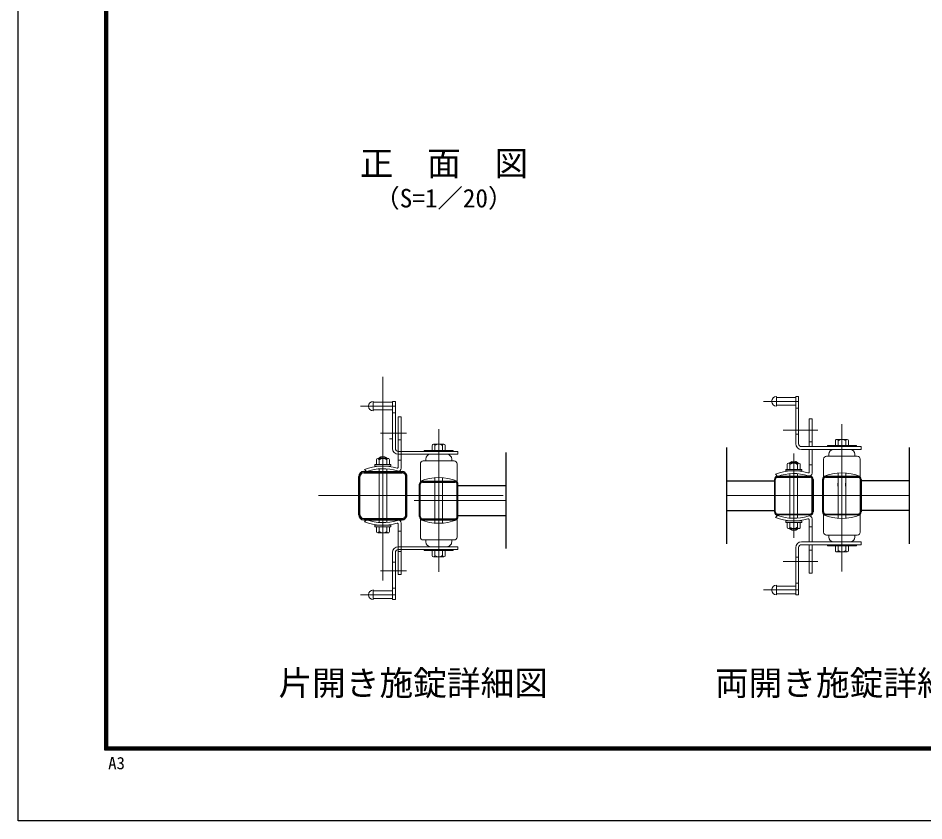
# Model space of a CAD drawing. Units: millimetres, scale not verified. Extents: x -1370 to 7030, y -2970 to 2970.
# Drawn here: x -1370 to 1453, y -2970 to -467 of the extents above; entities that cross this region are included whole.
import ezdxf
from ezdxf.enums import TextEntityAlignment as Align

# ---------------------------------------------------------------- set-up
doc = ezdxf.new("R2010")
doc.units = ezdxf.units.MM
doc.header["$LTSCALE"] = 20
doc.linetypes.add('USER1', pattern=[50.8, 31.75, -6.35, 6.35, -6.35])
doc.linetypes.add('USER2', pattern=[1.125, 0.75, -0.125, 0.125, -0.125])
for name, color, linetype, lineweight in [('0-1_D-BMK', 2, 'USER1', 13), ('0-2_D-STR1', 1, 'Continuous', 25), ('0-4_D-STR3', 3, 'Continuous', 13), ('0-6_LAYER06', 1, 'USER2', 25), ('0-E_D-TTL', 7, 'Continuous', 25)]:
    doc.layers.add(name, color=color, linetype=linetype, lineweight=lineweight)
doc.layers.add('0-B_D-TTL-TXT', color=7, linetype='Continuous')
doc.styles.add('ＭＳ ゴシック', font='')
doc.styles.get('ＭＳ ゴシック').set_extended_font_data('MS Gothic')

msp = doc.modelspace()

# ---------------------------------------------------------------- linework, layer by layer
at = {"layer": '0-1_D-BMK'}
for p, q in [((-233.29, -1585.32), (-233.29, -2308.7)), ((953.31, -1662.15), (1062.51, -1662.15)), ((-303.49, -1677.08), (-194.29, -1677.08)), ((-59.29, -2193.71), (-59.29, -1749)), ((1197.51, -2192.51), (1197.51, -1732.8)), ((-240.9, -1761.15), (-159.9, -1761.15)), ((1013.97, -1752.15), (1122.39, -1752.15)), ((1047.51, -1825.19), (1047.51, -2087.52)), ((-434.29, -1956.15), (141.71, -1956.15)), ((-136.25, -1971.15), (150.71, -1971.15)), ((1407.51, -1956.15), (837.51, -1956.15)), ((1013.97, -2161.65), (1122.39, -2161.65)), ((-240.9, -2190.15), (-159.9, -2190.15)), ((953.31, -2250.15), (1062.51, -2250.15)), ((-303.49, -2265.23), (-194.29, -2265.23))]:
    msp.add_line(p, q, dxfattribs=at)
at = {"layer": '0-2_D-STR1'}
for p, q in [((837.51, -1806.15), (837.51, -2106.15)), ((1407.51, -1806.15), (1407.51, -2106.15)), ((150.71, -2121.15), (150.71, -1821.15)), ((-292.99, -1881.15), (-173.59, -1881.15)), ((-292.99, -1884.6), (-173.59, -1884.6)), ((-308.29, -2015.85), (-308.29, -1896.45)), ((-304.84, -2015.85), (-304.84, -1896.45)), ((-161.74, -2015.85), (-161.74, -1896.45)), ((-158.29, -2015.85), (-158.29, -1896.45)), ((-109.69, -1911.15), (-8.89, -1911.15)), ((-109.69, -1913.55), (-8.89, -1913.55)), ((837.51, -1909.65), (987.51, -1909.65)), ((987.51, -1905.75), (987.51, -2006.55)), ((989.91, -2006.55), (989.91, -1905.75)), ((1097.91, -1896.15), (997.11, -1896.15)), ((997.11, -1898.55), (1097.91, -1898.55)), ((1105.11, -2006.55), (1105.11, -1905.75)), ((1107.51, -1905.75), (1107.51, -2006.55)), ((1137.51, -1905.75), (1137.51, -2006.55)), ((1139.91, -2006.55), (1139.91, -1905.75)), ((1247.91, -1896.15), (1147.11, -1896.15)), ((1147.11, -1898.55), (1247.91, -1898.55)), ((1255.11, -2006.55), (1255.11, -1905.75)), ((1257.51, -1905.75), (1257.51, -2006.55)), ((1407.51, -1909.65), (1257.51, -1909.65)), ((-119.29, -2021.55), (-119.29, -1920.75)), ((-116.89, -2021.55), (-116.89, -1920.75)), ((-1.69, -2021.55), (-1.69, -1920.75)), ((0.71, -2021.55), (0.71, -1920.75)), ((0.71, -1924.65), (150.71, -1924.65)), ((837.51, -2002.65), (987.51, -2002.65)), ((1407.51, -2002.65), (1257.51, -2002.65)), ((-292.99, -2027.7), (-173.59, -2027.7)), ((-292.99, -2031.15), (-173.59, -2031.15)), ((-109.69, -2028.75), (-8.89, -2028.75)), ((-109.69, -2031.15), (-8.89, -2031.15)), ((0.71, -2017.65), (150.71, -2017.65)), ((997.11, -2013.75), (1097.91, -2013.75)), ((1097.91, -2016.15), (997.11, -2016.15)), ((1147.11, -2013.75), (1247.91, -2013.75)), ((1247.91, -2016.15), (1147.11, -2016.15))]:
    msp.add_line(p, q, dxfattribs=at)
for centre, radius, start, end in [((-292.99, -1896.45), 15.3, 90.00031, 179.99984), ((-292.99, -1896.45), 11.85, 90.00035, 179.99982), ((-173.59, -1896.45), 15.3, 0, 90.00028), ((-173.59, -1896.45), 11.85, 0, 90.00035), ((-109.69, -1920.75), 9.6, 89.99997, 180), ((-109.69, -1920.75), 7.2, 89.99997, 180), ((-8.89, -1920.75), 9.6, 0, 89.99997), ((-8.89, -1920.75), 7.2, 0, 89.99997), ((997.11, -1905.75), 9.6, 90, 180), ((997.11, -1905.75), 7.2, 89.99997, 180), ((1097.91, -1905.75), 9.6, 0, 90), ((1097.91, -1905.75), 7.2, 0, 89.99997), ((1147.11, -1905.75), 9.6, 90, 180), ((1147.11, -1905.75), 7.2, 89.99997, 180), ((1247.91, -1905.75), 9.6, 0, 90), ((1247.91, -1905.75), 7.2, 0, 89.99997), ((-292.99, -2015.85), 15.3, 179.99985, 269.9997), ((-292.99, -2015.85), 11.85, 179.99982, 269.99965), ((-173.59, -2015.85), 11.85, 269.99965, 0), ((-173.59, -2015.85), 15.3, 269.99973, 0), ((-109.69, -2021.55), 9.6, 180, 270.00003), ((-109.69, -2021.55), 7.2, 180, 270.00003), ((-8.89, -2021.55), 7.2, 270.00003, 0), ((-8.89, -2021.55), 9.6, 270.00003, 0), ((997.11, -2006.55), 9.6, 180, 270), ((997.11, -2006.55), 7.2, 180, 270.00003), ((1097.91, -2006.55), 7.2, 270.00003, 0), ((1097.91, -2006.55), 9.6, 270, 0), ((1147.11, -2006.55), 9.6, 180, 270), ((1147.11, -2006.55), 7.2, 180, 270.00003), ((1247.91, -2006.55), 9.6, 270, 0), ((1247.91, -2006.55), 7.2, 270.00003, 0)]:
    msp.add_arc(centre, radius, start, end, dxfattribs=at)
at = {"layer": '0-4_D-STR3'}
for p, q in [((-263.29, -1662.08), (-263.29, -1692.08)), ((-263.29, -1665.08), (-203.29, -1665.08)), ((-203.29, -1662.08), (-203.29, -1809.08)), ((-203.29, -1662.08), (-194.29, -1662.08)), ((-194.29, -1662.08), (-194.29, -1809.08)), ((993.51, -1647.15), (993.51, -1677.15)), ((993.51, -1650.15), (1053.51, -1650.15)), ((1053.51, -1647.15), (1053.51, -1794.15)), ((1053.51, -1647.15), (1062.51, -1647.15)), ((1062.51, -1647.15), (1062.51, -1794.15)), ((-263.29, -1689.08), (-203.29, -1689.08)), ((993.51, -1674.15), (1053.51, -1674.15)), ((1062.51, -1683.15), (1053.51, -1683.15)), ((-203.29, -1698.08), (-194.29, -1698.08)), ((-185.29, -1843.65), (-185.29, -1710.15)), ((-176.29, -1710.15), (-185.29, -1710.15)), ((-176.29, -1843.65), (-176.29, -1710.15)), ((1095.51, -1803.15), (1095.51, -1716.15)), ((1104.51, -1716.15), (1095.51, -1716.15)), ((1104.51, -1803.15), (1104.51, -1716.15)), ((1062.51, -1764.15), (1053.51, -1764.15)), ((-212.29, -1779.08), (-203.29, -1779.08)), ((-176.29, -1782.15), (-185.29, -1782.15)), ((-79.63, -1799.97), (-79.63, -1815.22)), ((-75.47, -1795.76), (-43.07, -1795.76)), ((-71.31, -1799.97), (-71.31, -1815.08)), ((-47.28, -1799.97), (-47.28, -1815.08)), ((-38.86, -1799.97), (-38.86, -1814.97)), ((1071.51, -1803.15), (1257.51, -1803.15)), ((1104.51, -1788.15), (1095.51, -1788.15)), ((1242.51, -1800.15), (1152.51, -1800.15)), ((1152.51, -1800.15), (1152.51, -1803.15)), ((1177.17, -1785.04), (1177.17, -1800.29)), ((1181.33, -1780.83), (1213.73, -1780.83)), ((1185.49, -1785.04), (1185.49, -1800.15)), ((1209.52, -1785.04), (1209.52, -1800.15)), ((1217.94, -1785.04), (1217.94, -1800.04)), ((1242.51, -1800.15), (1242.51, -1803.15)), ((1257.51, -1812.15), (1257.51, -1803.15)), ((-185.29, -1818.08), (0.71, -1818.08)), ((-185.29, -1827.08), (0.71, -1827.08)), ((-14.29, -1815.08), (-104.29, -1815.08)), ((-104.29, -1815.08), (-104.29, -1818.08)), ((-14.29, -1815.08), (-14.29, -1818.08)), ((0.71, -1827.08), (0.71, -1818.08)), ((1071.51, -1812.15), (1257.51, -1812.15)), ((1095.51, -1812.15), (1095.51, -1882.3)), ((1104.51, -1812.15), (1104.51, -1885.66)), ((1149.51, -1833.15), (1245.51, -1833.15)), ((1157.01, -1833.15), (1157.01, -1827.15)), ((1238.01, -1833.15), (1238.01, -1827.15)), ((-208.09, -1859.12), (-258.49, -1859.12)), ((-258.49, -1859.12), (-258.49, -1863.92)), ((-253.72, -1844.01), (-253.72, -1859.01)), ((-217.11, -1839.8), (-249.51, -1839.8)), ((-245.3, -1838.01), (-221.27, -1838.01)), ((-245.3, -1838.01), (-245.3, -1839.84)), ((-245.3, -1844.01), (-245.3, -1859.12)), ((-243.8, -1837), (-243.8, -1839.84)), ((-222.77, -1836.96), (-222.77, -1839.76)), ((-221.27, -1838.01), (-221.27, -1839.76)), ((-221.27, -1844.01), (-221.27, -1859.12)), ((-212.95, -1844.01), (-212.95, -1859.26)), ((-208.09, -1859.12), (-208.09, -1863.92)), ((-185.29, -1843.65), (-185.29, -1867.3)), ((-185.29, -1845.15), (-176.29, -1845.15)), ((-176.29, -1843.65), (-176.29, -1870.66)), ((-116.29, -1857.08), (-116.29, -1911.08)), ((-107.29, -1848.08), (-11.29, -1848.08)), ((-99.79, -1848.08), (-99.79, -1842.08)), ((-18.79, -1848.08), (-18.79, -1842.08)), ((-2.29, -1857.08), (-2.29, -1911.08)), ((1027.08, -1859.01), (1027.08, -1874.01)), ((1063.69, -1854.8), (1031.29, -1854.8)), ((1035.5, -1853.01), (1059.53, -1853.01)), ((1035.5, -1853.01), (1035.5, -1854.84)), ((1035.5, -1859.01), (1035.5, -1874.12)), ((1037, -1852), (1037, -1854.84)), ((1058.03, -1851.96), (1058.03, -1854.76)), ((1059.53, -1853.01), (1059.53, -1854.76)), ((1059.53, -1859.01), (1059.53, -1874.12)), ((1067.85, -1859.01), (1067.85, -1874.26)), ((1095.51, -1860.15), (1104.51, -1860.15)), ((1140.51, -1842.15), (1140.51, -1896.15)), ((1254.51, -1842.15), (1254.51, -1896.15)), ((-284.23, -1881.15), (-290.29, -1874.49)), ((-258.49, -1863.92), (-208.09, -1863.92)), ((-245.3, -1881.15), (-245.3, -1872.72)), ((-245.3, -2027.7), (-245.3, -1884.6)), ((-221.27, -1881.15), (-221.27, -1872.72)), ((-221.27, -2027.7), (-221.27, -1884.6)), ((996.57, -1896.15), (990.51, -1889.49)), ((1072.71, -1874.12), (1022.31, -1874.12)), ((1022.31, -1874.12), (1022.31, -1878.92)), ((1022.31, -1878.92), (1072.71, -1878.92)), ((1035.5, -2026.09), (1035.5, -1887.72)), ((1059.53, -2026.08), (1059.53, -1887.72)), ((1072.71, -1874.12), (1072.71, -1878.92)), ((1185.5, -2026.74), (1185.5, -1885.57)), ((1209.52, -2026.74), (1209.52, -1885.57)), ((-71.3, -1911.15), (-71.3, -1900.49)), ((-71.3, -2028.75), (-71.3, -1913.55)), ((-47.28, -1911.15), (-47.28, -1900.49)), ((-47.28, -2028.75), (-47.28, -1913.55)), ((-284.23, -2031.15), (-290.29, -2037.82)), ((-245.3, -2039.59), (-245.3, -2031.15)), ((-221.27, -2039.59), (-221.27, -2031.15)), ((-116.29, -2085.23), (-116.29, -2031.23)), ((-71.3, -2041.81), (-71.3, -2031.15)), ((-47.28, -2041.81), (-47.28, -2031.15)), ((-2.29, -2085.23), (-2.29, -2031.23)), ((996.57, -2017.65), (990.51, -2024.31)), ((1095.51, -2100.15), (1095.51, -2031.51)), ((1104.51, -2100.15), (1104.51, -2028.15)), ((1140.51, -2070.15), (1140.51, -2016.15)), ((1254.51, -2070.15), (1254.51, -2016.15)), ((-258.49, -2048.38), (-208.09, -2048.38)), ((-258.49, -2053.18), (-258.49, -2048.38)), ((-208.09, -2053.18), (-258.49, -2053.18)), ((-253.72, -2068.3), (-253.72, -2053.3)), ((-245.3, -2068.3), (-245.3, -2053.18)), ((-221.27, -2068.3), (-221.27, -2053.18)), ((-212.95, -2068.3), (-212.95, -2053.04)), ((-208.09, -2053.18), (-208.09, -2048.38)), ((-185.29, -2068.65), (-185.29, -2045.01)), ((-176.29, -2068.65), (-176.29, -2041.65)), ((1022.31, -2034.88), (1072.71, -2034.88)), ((1022.31, -2039.68), (1022.31, -2034.88)), ((1072.71, -2039.68), (1022.31, -2039.68)), ((1027.08, -2054.79), (1027.08, -2039.79)), ((1063.69, -2059.01), (1031.29, -2059.01)), ((1035.5, -2054.79), (1035.5, -2039.68)), ((1035.5, -2060.79), (1035.5, -2058.97)), ((1035.5, -2060.79), (1059.53, -2060.79)), ((1037, -2061.81), (1037, -2058.97)), ((1058.03, -2061.84), (1058.03, -2059.05)), ((1059.53, -2054.8), (1059.53, -2039.68)), ((1059.53, -2060.8), (1059.53, -2059.05)), ((1067.85, -2054.8), (1067.85, -2039.54)), ((1072.71, -2039.68), (1072.71, -2034.88)), ((1095.51, -2053.65), (1104.51, -2053.65)), ((-217.11, -2072.51), (-249.51, -2072.51)), ((-185.29, -2067.15), (-176.29, -2067.15)), ((-185.29, -2068.65), (-185.29, -2202.15)), ((-176.29, -2068.65), (-176.29, -2202.15)), ((1149.51, -2079.15), (1245.51, -2079.15)), ((1157.01, -2079.15), (1157.01, -2085.15)), ((1238.01, -2079.15), (1238.01, -2085.15)), ((-185.29, -2115.23), (0.71, -2115.23)), ((-107.29, -2094.23), (-11.29, -2094.23)), ((-99.79, -2094.23), (-99.79, -2100.23)), ((-18.79, -2094.23), (-18.79, -2100.23)), ((0.71, -2115.23), (0.71, -2124.23)), ((1053.51, -2265.15), (1053.51, -2116.65)), ((1071.51, -2100.15), (1257.51, -2100.15)), ((1071.51, -2109.15), (1257.51, -2109.15)), ((1095.51, -2109.15), (1095.51, -2197.65)), ((1104.51, -2109.15), (1104.51, -2197.65)), ((1152.51, -2112.15), (1152.51, -2109.15)), ((1242.51, -2112.15), (1152.51, -2112.15)), ((1177.17, -2127.26), (1177.17, -2112.01)), ((1185.49, -2127.26), (1185.49, -2112.15)), ((1209.52, -2127.26), (1209.52, -2112.15)), ((1217.94, -2127.26), (1217.94, -2112.26)), ((1242.51, -2112.15), (1242.51, -2109.15)), ((1257.51, -2100.15), (1257.51, -2109.15)), ((-203.29, -2280.23), (-203.29, -2133.23)), ((-194.29, -2280.23), (-194.29, -2133.23)), ((-185.29, -2124.23), (0.71, -2124.23)), ((-176.29, -2130.15), (-185.29, -2130.15)), ((-104.29, -2127.23), (-104.29, -2124.23)), ((-104.29, -2127.23), (-14.29, -2127.23)), ((-79.72, -2142.34), (-79.72, -2127.34)), ((-71.3, -2142.34), (-71.3, -2127.23)), ((-47.27, -2142.34), (-47.27, -2127.23)), ((-38.95, -2142.34), (-38.95, -2127.08)), ((-14.29, -2127.23), (-14.29, -2124.23)), ((1062.51, -2265.15), (1062.51, -2118.15)), ((1104.51, -2125.65), (1095.51, -2125.65)), ((1181.33, -2131.48), (1213.73, -2131.48)), ((-194.29, -2163.23), (-203.29, -2163.23)), ((-43.11, -2146.55), (-75.51, -2146.55)), ((1062.51, -2148.15), (1053.51, -2148.15)), ((-176.29, -2202.15), (-185.29, -2202.15)), ((1104.51, -2197.65), (1095.51, -2197.65)), ((1062.51, -2229.15), (1053.51, -2229.15)), ((-263.29, -2280.23), (-263.29, -2250.23)), ((-263.29, -2253.23), (-203.29, -2253.23)), ((-194.29, -2244.23), (-203.29, -2244.23)), ((993.51, -2265.15), (993.51, -2235.15)), ((993.51, -2238.15), (1053.51, -2238.15)), ((-263.29, -2277.23), (-203.29, -2277.23)), ((-203.29, -2280.23), (-194.29, -2280.23)), ((993.51, -2262.15), (1053.51, -2262.15)), ((1053.51, -2265.15), (1062.51, -2265.15))]:
    msp.add_line(p, q, dxfattribs=at)
for centre, radius, start, end in [((-263.29, -1677.08), 15, 90.00001, 270), ((993.51, -1662.15), 15, 90.00001, 270), ((-75.47, -1799.92), 4.16, 359.29981, 180.701), ((-59.29, -1814.99), 19.24, 51.35043, 128.64746), ((-43.07, -1799.98), 4.21, 0.08393, 179.91606), ((1071.51, -1794.15), 18, 180.00001, 269.99995), ((1071.51, -1794.15), 9, 180.00001, 270), ((1181.33, -1784.99), 4.16, 359.29981, 180.701), ((1197.51, -1800.07), 19.24, 51.35043, 128.64746), ((1213.73, -1785.05), 4.21, 0.08393, 179.91606), ((-233.29, -1853.04), 19.24, 51.35253, 128.64959), ((-185.29, -1809.08), 18, 180.00001, 269.99995), ((-185.29, -1809.08), 9, 180.00001, 270), ((-84.79, -1842.08), 15, 90.00001, 179.99999), ((-33.79, -1842.08), 15, 0, 90), ((1149.51, -1842.15), 9, 90, 180.00001), ((1172.01, -1827.15), 15, 90.00001, 179.99999), ((1223.01, -1827.15), 15, 0, 90), ((1245.51, -1842.15), 9, 0, 90), ((-249.51, -1844.02), 4.21, 0.08393, 179.91608), ((-233.29, -1859.04), 19.24, 51.35253, 128.64959), ((-217.11, -1843.96), 4.16, 359.29901, 180.70018), ((-107.29, -1857.08), 9, 90, 180.00001), ((-11.29, -1857.08), 9, 0, 90), ((1031.29, -1859.02), 4.21, 0.08393, 179.91608), ((1047.51, -1868.04), 19.24, 51.35253, 128.64959), ((1047.51, -1874.04), 19.24, 51.35253, 128.64959), ((1063.69, -1858.96), 4.16, 359.29901, 180.70018), ((-233.29, -2022.92), 159, 73.87238, 111.00754), ((-233.29, -2022.24), 150, 72.42905, 109.85261), ((-188.29, -1867.3), 3, 253.8728, 0.00001), ((-185.29, -1870.66), 9, 252.42887, 0.00001), ((1047.51, -2037.92), 159, 73.87238, 111.00754), ((1047.51, -2037.24), 150, 72.42905, 109.85261), ((1092.51, -1882.3), 3, 253.8728, 0.00001), ((1095.51, -1885.66), 9, 252.42887, 0.00001), ((1197.51, -2037.49), 152.4, 68.0365, 111.96349), ((-59.29, -2052.42), 152.4, 68.0365, 111.96349), ((-233.29, -1890.07), 150, 250.1474, 287.57096), ((-185.29, -2041.65), 9, 0, 107.57114), ((-59.29, -1889.89), 152.4, 248.03652, 291.96351), ((1047.51, -1875.88), 159, 248.99246, 286.12762), ((1047.51, -1876.57), 150, 250.14739, 287.57095), ((1092.51, -2031.51), 3, 359.99999, 106.1272), ((1095.51, -2028.15), 9, 359.99999, 107.57113), ((1197.51, -1874.81), 152.4, 248.03651, 291.9635), ((-233.29, -1889.38), 159, 248.99247, 286.12763), ((-188.29, -2045.01), 3, 0, 106.12721), ((1031.29, -2054.79), 4.21, 180.08392, 359.91607), ((1047.51, -2039.77), 19.24, 231.35041, 308.64747), ((1047.51, -2045.77), 19.24, 231.35041, 308.64747), ((1063.69, -2054.85), 4.16, 179.29982, 0.70099), ((-249.51, -2068.29), 4.21, 180.08393, 359.91608), ((-233.29, -2053.27), 19.24, 231.35042, 308.64748), ((-217.11, -2068.35), 4.16, 179.29981, 0.70101), ((-107.29, -2085.23), 9, 180.00001, 270), ((-11.29, -2085.23), 9, 270, 0.00001), ((1149.51, -2070.15), 9, 179.99999, 270), ((1172.01, -2085.15), 15, 180.00001, 269.99999), ((1223.01, -2085.15), 15, 270, 0), ((1245.51, -2070.15), 9, 270, 0), ((-185.29, -2133.23), 18, 90.00006, 180.00001), ((-84.79, -2100.23), 15, 180.00002, 270), ((-33.79, -2100.23), 15, 270, 0.00001), ((1071.51, -2118.15), 18, 90.00005, 179.99999), ((1071.51, -2118.15), 9, 90, 179.99999), ((-185.29, -2133.23), 9, 90.00001, 180.00001), ((-75.51, -2142.33), 4.21, 180.08393, 359.91608), ((-59.29, -2127.31), 19.24, 231.35042, 308.64748), ((-43.11, -2142.39), 4.16, 179.29981, 0.70101), ((1181.33, -2127.32), 4.16, 179.299, 0.70019), ((1197.51, -2112.24), 19.24, 231.35254, 308.64957), ((1213.73, -2127.26), 4.21, 180.08394, 359.91607), ((-263.29, -2265.23), 15, 90, 270), ((993.51, -2250.15), 15, 90, 269.99999)]:
    msp.add_arc(centre, radius, start, end, dxfattribs=at)
at = {"layer": '0-6_LAYER06', "color": 7, "linetype": 'Continuous'}
for p, q in [((1185.5, -1926.15), (1185.5, -1917.27)), ((1209.52, -1926.15), (1209.52, -1917.27))]:
    msp.add_line(p, q, dxfattribs=at)
at = {"layer": '0-E_D-TTL', "color": 2}
msp.add_lwpolyline([(-1370.4, 2970), (7029.6, 2970), (7029.6, -2970), (-1370.4, -2970)], close=True, dxfattribs=at)
at = {"layer": '0-E_D-TTL'}
for points in [[(-1100.4, 2750), (6759.6, 2750), (6759.6, -2750), (-1100.4, -2750)], [(-1097.9, 2747.5), (6757.1, 2747.5), (6757.1, -2747.5), (-1097.9, -2747.5)], [(-1095.4, 2745), (6754.6, 2745), (6754.6, -2745), (-1095.4, -2745)], [(-1092.9, 2742.5), (6752.1, 2742.5), (6752.1, -2742.5), (-1092.9, -2742.5)], [(-1090.4, 2740), (6749.6, 2740), (6749.6, -2740), (-1090.4, -2740)]]:
    msp.add_lwpolyline(points, close=True, dxfattribs=at)

# ---------------------------------------------------------------- texts
at = {"layer": '0-B_D-TTL-TXT', "style": 'ＭＳ ゴシック'}
for s, height, p in [('正\u3000面\u3000図', 76.98, (-305.22, -981.84)), ('（S=1／20）', 57.77, (-259.73, -1075.03)), ('片開き施錠詳細図', 76.98, (-558.9, -2601.74)), ('両開き施錠詳細図', 76.98, (801.78, -2601.74)), ('A3', 38.42, (-1089.7, -2820.62))]:
    msp.add_text(s, height=height, dxfattribs=at).set_placement(p, align=Align.BOTTOM_LEFT)

doc.saveas('drawing.dxf')
